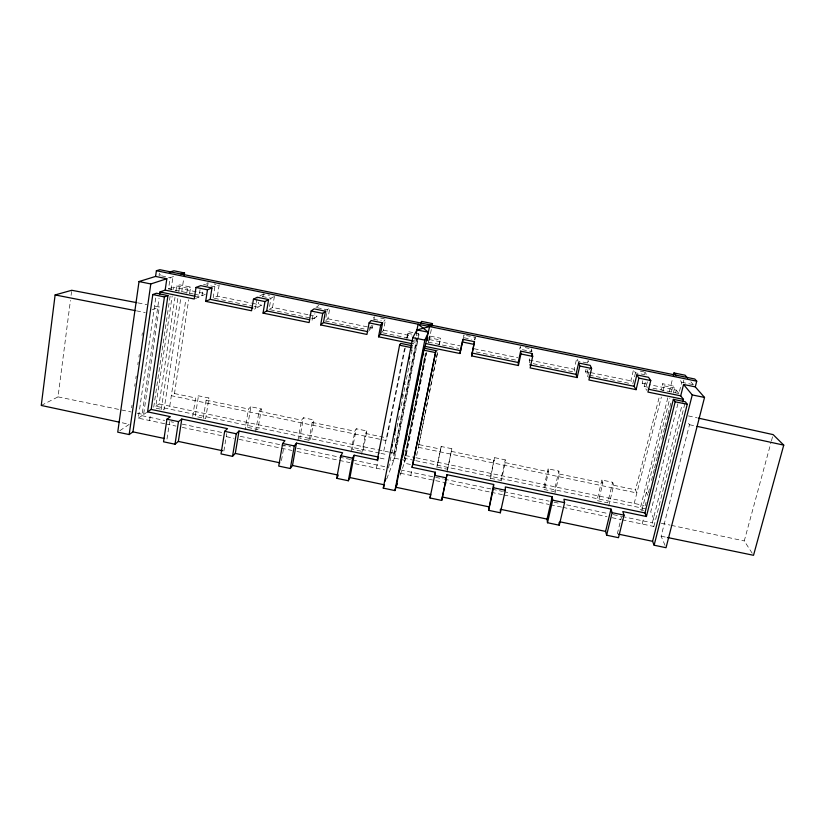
<?xml version="1.0" encoding="UTF-8"?>
<svg xmlns="http://www.w3.org/2000/svg" width="825" height="825" viewBox="0 0 825 825"><rect width="100%" height="100%" fill="white"/><g stroke="black" fill="none" stroke-linecap="round" stroke-linejoin="round"><path stroke-width="0.62" stroke-dasharray="4.12 3.09" d="M490.483 478.686L494.557 457.627L505.251 459.865L505.261 462.639L501.239 480.944M41.25 405.457L58.028 396.877L70.434 300.424M71.084 295.35L71.569 291.545M131.618 407.798L131.99 405.261M134.722 386.213L135.083 383.677M135.805 378.593L136.177 376.056M137.816 364.629L138.177 362.082M138.909 357.008L139.27 354.472M142.003 335.424L142.364 332.887M164.67 423.71L138.301 418.162L155.863 297.062M159.38 273.096L159.05 275.354L162.473 274.302M138.301 418.162L141.952 415.687L159.039 298.341M137.301 413.232L143.591 414.532L159.297 306.952L153.037 305.766M193.297 293.978L168.537 288.905L170.197 277.633L173.786 276.468M149.552 420.533L150.459 414.356M170.125 296.134L153.646 407.684L164.031 409.86L180.747 298.31M171.064 289.792L173.126 275.849M379.675 453.111L155.832 406.22L172.167 296M173.106 289.668L173.477 287.131L206.425 293.886M155.832 406.22L159.142 403.972L174.993 297.402M175.942 291.06L176.694 285.986L179.84 284.862L190.606 287.059L189.647 293.401M161.226 409.582L177.942 297.588M178.891 291.225L179.84 284.862M181.706 291.978L183.789 278.025M169.754 406.189L185.842 299.588M186.79 293.267L187.553 288.214L190.606 287.059M166.99 439.034L169.63 421.627M405.261 347.944L386.956 437.931L385.832 440.509L171.342 395.691L174.477 393.546L188.688 299.743M195.412 298.506L198.928 297.031L200.093 289.451M194.535 294.236L201.97 295.752L202.744 290.751M207.756 285.244L208.137 282.779L203.703 284.491L214.892 286.78L218.099 285.471M192.72 416.285L195.577 397.959L198.464 395.814L208.921 398.001L205.662 418.584L195.247 416.398L198.464 395.814M214.892 286.78L213.128 298.042L217.418 296.134L251.429 303.105M217.418 296.134L219.161 285.037L214.263 284.037M203.239 418.492L206.137 400.156L208.921 398.001M223.895 451.017L226.731 433.62M257.049 298.495L255.379 308.612L253.471 309.684M254.141 306.446L257.874 307.22L258.699 302.208M257.874 307.22L261.504 305.168L261.917 302.703M262.938 296.536L263.35 294.071L269.497 295.329M250.862 406.756L248.459 409.004L245.004 429.773L247.417 427.34L250.862 406.756L261.36 408.942L257.885 429.526L247.417 427.34M273.549 296.814L270.961 298.248L269.074 309.509L272.549 307.436L308.21 314.738M272.549 307.436L274.416 296.33M255.564 431.98L259.06 411.211L261.36 408.942M474.787 339.941L475.231 337.394L471.488 336.631M281.459 460.567L284.068 445.655M312.077 320.234L313.191 313.923M311.51 318.213L314.005 318.718L314.892 313.717M314.005 318.718L316.821 316.501L317.254 314.036M297.877 440.859L301.537 420.183L303.445 417.759L313.995 419.956L310.303 440.519L299.805 438.312L303.445 417.759M325.927 317.274L326.597 313.521M326.824 312.273L327.267 309.767L329.02 308.375M326.143 320.275L327.907 318.78L329.897 307.673M308.911 440.643L312.19 422.41L313.995 419.956M369.26 330.65L369.971 326.865M371.312 325.277L370.373 330.278L372.364 327.886L372.828 325.421M373.983 319.254L374.447 316.79L372.488 319.017M350.955 451.987L354.863 431.228L356.266 428.763L366.857 430.97L362.928 451.543L352.388 449.336L356.266 428.763M447.542 469.693L451.853 448.718L441.2 446.49L436.827 467.445M381.676 332.599L383.501 330.165L385.605 319.069M447.037 472.127L451.853 448.718M361.597 454.214L365.558 433.455L366.857 430.97M376.437 468.198L378.355 458.329M383.78 451.007L404.549 348.428M411.417 350.821L412.16 347.047M392.525 449.903L387.884 470.601M394.01 442.334L395.505 434.775M396.99 427.206L399.723 413.325M401.208 405.766L405.426 384.316M406.416 379.273L410.138 360.35M411.376 354.049L412.366 349.006M414.748 341.292L415.491 337.497M416.388 335.806L416.873 333.3M416.718 338.271L393.515 456.008L417.316 337.899M406.601 338.332L408.561 331.691L418.657 333.764L393.566 460.917L391.112 460.402M386.77 478.871L394.608 458.184L419.399 332.599M414.501 460.412L404.415 458.298L425.391 353.09M404.415 458.298L425.875 352.688M426.35 352.368L404.25 463.155L410.417 464.454M428.361 342.293L429.608 336.002L440.581 338.25L439.312 344.51M400.146 475.221L405.188 460.402L426.577 353.224M429.093 340.612L431.31 329.505M410.809 475.417L412.046 469.25M416.656 455.452L438.054 350.769M418.811 444.768L424.669 415.707M424.927 414.449L437.91 350.017M438.931 344.963L440.581 338.25M407.292 337.941L408.561 331.691M463.238 338.797L463.99 335.094L463.382 337.611L471.364 339.24M441.2 446.49L436.961 467.053L447.573 469.281M474.715 339.859L475.231 337.394M494.557 457.627L490.091 478.191L500.744 480.428L505.251 459.865M519.729 349.068L520.266 346.603L520.503 349.295L531.96 351.636L531.682 349.821M529.485 362.897L529.65 357.534M531.001 351.378L531.548 348.903M548.13 468.837L543.428 489.369L554.122 491.607L558.865 471.085L548.13 468.837L548.522 471.776L544.356 489.988M574.932 371.271L574.231 369.249L576.768 358.153M554.874 493.474L559.36 474.035L558.865 471.085M587.926 369.641L586.761 374.643L585.533 371.559L586.101 369.095M587.534 362.938L588.101 360.473L589.37 363.382M587.606 376.736L589.452 368.785M601.899 480.037L596.97 500.589L607.705 502.838L612.686 482.295L601.899 480.037L602.838 483.017L598.445 501.311M635.477 372.817L632.765 384.068L630.847 380.851L633.518 369.755L635.477 372.817L647.027 375.179L644.892 372.085L644.294 374.55M608.695 506.024L613.717 485.296L612.686 482.295M647.996 387.193L644.284 386.43L642.19 383.171L642.799 380.707M644.284 386.43L645.511 381.428M647.388 381.841L645.717 388.657L646.821 390.369M617.317 533.888L621.576 516.522M634.198 503.436L661.351 397.062M667.796 397.784L639.963 509.603L643.552 510.355M669.343 391.576L672.746 377.912M641.871 510.427L669.848 398.197M671.395 392.009L672.932 385.822L662.65 383.718L661.062 389.967M645.191 505.735L646.058 502.27M648.409 492.845L649.657 487.853M651.523 480.356L654.338 469.126M654.648 467.878L657.453 456.637M657.762 455.39L659.948 446.655M661.815 439.158L664.62 427.927M664.94 426.669L667.745 415.439M668.054 414.191L670.859 402.951M673.355 392.968L674.602 387.977L672.932 385.822M642.18 524.019L643.717 517.863M675.685 392.638L676.304 390.163L649.502 384.667M652.946 388.204L678.923 393.535L681.749 382.284L679.418 379.479M677.892 403.776L650.739 511.861L655.009 521.885M683.193 382.656L683.822 380.17M622.06 519.791L653.854 526.474L652.338 522.844L681.893 405.611M653.854 526.474L685.028 403.054M681.749 382.284L693.33 384.656L693.908 382.398M665.053 545.418L661.124 536.198L689.504 424.72L687.287 421.657M418.296 447.294L636.787 492.958L635.518 489.844L659.464 396.206M662.939 390.833L664.218 385.853L662.65 383.718M752.194 553.245L744.263 540.932L771.127 442.035M771.458 440.808L773.138 434.62M396.629 442.85L397.65 440.251M429.608 336.002L428.876 337.642L439.952 339.91M413.356 343.953L414.284 342.179M417.821 335.373L418.657 333.764M383.821 321.338L385.017 319.822M315.996 307.457L318.78 305.405M119.831 430.722L129.257 424.298L120.45 422.421M143.591 414.532L146.613 412.479M259.731 295.948L263.35 294.071M201.97 295.752L205.312 294.35M152.285 309.767L159.297 306.952M168.537 288.905L173.477 287.131M138.033 302.909L146.788 304.569M136.517 310.86L145.282 312.572M380.645 318.058L384.368 318.811M466.496 335.61L470.24 336.373M525.278 347.624L529.042 348.397M640.344 371.147L643.758 371.848M161.525 275.859L170.197 277.633M262.226 296.464L270.961 298.248M317.243 307.715L327.267 309.767M373.746 319.275L381.305 320.822M587.07 362.918L577.871 361.03L577.139 359.112M176.694 285.986L187.553 288.214M407.622 333.29L412.16 334.218M664.218 385.853L674.602 387.977M252.687 303.363L261.504 305.168M309.437 314.995L316.821 316.501M327.907 318.78L372.364 327.886M383.501 330.165L412.005 336.012M429.382 339.57L460.463 345.933M474.169 348.748L517.853 357.699M529.103 359.999L574.231 369.249M585.533 371.559L589.308 372.333M590.566 372.591L630.847 380.851M642.19 383.171L648.285 384.419M214.376 298.299L252.893 306.199M270.322 309.767L310.262 317.955M325.256 321.028L364.114 328.989M382.934 332.857L409.355 338.271M428.247 342.138L458.535 348.356M476.138 351.955L516.821 360.298M533.197 363.66L574.056 372.034M589.246 375.148L630.279 383.563M196.422 296.515L198.928 297.031M312.19 422.41L354.863 431.228M559.36 474.035L602.838 483.017M58.028 396.877L131.01 411.933M661.124 536.198L666.115 537.23M174.477 393.546L195.577 397.959M206.137 400.156L248.459 409.004M365.558 433.455L386.956 437.931M419.121 444.644L440.602 449.13M451.358 451.378L494.464 460.381M613.717 485.296L635.518 489.844M159.142 403.972L388.575 452.007M389.782 452.255L394.577 453.265M405.374 455.524L414.985 457.535M416.182 457.782L643.964 505.478M380.933 453.379L387.224 454.699M415.769 460.67L646.563 509.025M394.608 458.184L399.31 459.164M400.486 459.412L405.188 460.402M380.047 458.081L386.193 459.37M141.952 415.687L164.639 420.451M170.95 421.771L173.467 422.297M182.294 424.153L222.637 432.62M240.292 436.332L280.634 444.799M281.892 445.067L290.72 446.913M297.021 448.243L351.233 459.628M352.492 459.886L385.275 466.775M400.393 469.941L443.221 478.933M444.489 479.201L491.092 488.988M492.35 489.256L502.435 491.37M503.693 491.638L549.038 501.157M554.08 502.208L560.381 503.539M566.682 504.859L608.252 513.583M613.284 514.645L620.843 516.233M622.102 516.491L652.338 522.844M165.938 423.968L176.014 426.092M182.325 427.412L221.399 435.621M226.442 436.683L234.001 438.271M239.044 439.333L291.988 450.45M297.031 451.512L349.965 462.629M355.008 463.691L384.45 469.879M400.486 473.251L490.029 492.061M491.287 492.319L502.6 494.701M503.858 494.959L549.13 504.477M550.388 504.735L561.701 507.117M562.959 507.375L606.973 516.625M612.006 517.688L620.802 519.533M505.261 462.639L548.522 471.776M259.06 411.211L301.537 420.183M661.299 523.225L670.096 525.102M671.354 525.37L744.263 540.932M689.504 424.72L694.526 425.803M688.359 415.903L697.094 417.832M690.855 381.82L693.33 384.656M676.304 390.163L678.923 393.535M646.408 492.205L647.79 495.34"/><path stroke-width="1.24" d="M424.493 348.862L429.598 326.566L416.986 329.918L412.789 337.652L383.264 488.122L394.927 490.576L396.041 487.286L424.163 348.191L435.93 350.604L412.098 467.363L435.353 472.24L429.98 497.96L441.684 500.435L446.985 474.684L493.649 484.471L488.606 510.324L500.363 512.799L500.404 509.262L547.047 519.09L547.491 522.73L559.298 525.226L564.568 502.673L563.939 499.218L611.005 509.087L612.119 512.655L606.633 535.198L618.492 537.694L624.04 515.151L622.803 511.562L646.408 516.512L675.159 401.796L673.365 399.341L644.954 512.944L646.408 516.512M488.606 510.324L493.536 487.761L493.649 484.471M136.785 302.662L71.734 290.276L55.12 294.938L41.25 405.457L119.202 422.142M159.596 294.515L159.968 291.968L165.165 290.111L166.836 278.737L155.574 276.427L139.023 281.542L117.727 432.156L129.164 434.558L132.969 431.867L152.8 294.535L156.42 293.236L167.949 295.608L151.181 409.427L147.582 411.871L164.443 296.928L167.949 295.608M129.164 434.558L150.81 283.955L166.836 278.737M155.574 276.427L156.399 270.724L159.875 269.703L694.763 379.005L696.723 381.171L695.279 386.873L704.529 397.444L666.033 547.717L654.132 545.212L652.585 541.313L687.266 404.281L685.348 401.806L673.365 399.341M184.171 275.498L184.553 272.962L173.879 270.775L169.311 272.188M147.582 411.871L170.383 416.656L166.939 419.213L163.536 441.808L175.003 444.221L178.355 441.427L181.789 419.048L227.535 428.649L224.678 431.331L221.007 453.915L232.526 456.349L235.3 453.42L239.002 431.052L284.945 440.684L282.666 443.499L278.726 466.084L290.307 468.528L292.483 465.465L296.453 443.108L342.592 452.781L340.911 455.73L336.703 478.304L348.325 480.758L349.924 477.562L354.152 455.204L377.303 460.061L378.159 458.092M211.963 287.966L207.477 289.802L205.683 301.352L210.2 299.341L211.963 287.966L200.671 285.656L196.01 287.451L194.246 299.001L159.968 291.968M175.003 444.221L178.468 421.627L181.789 419.048M268.599 299.558L264.969 301.568L263.051 313.118L266.702 310.932L268.599 299.558L257.256 297.237L253.45 299.217L251.563 310.757L205.683 301.352M232.526 456.349L236.259 433.764L239.002 431.052M636.096 389.658L634.074 386.275L636.828 374.911L638.89 378.128L636.096 389.658L588.906 379.974L591.587 368.445L590.246 365.372L578.624 363L579.779 366.022L577.129 377.561L530.135 367.919L532.672 356.379L532.238 353.502L520.668 351.141L520.926 353.977L518.409 365.516L471.622 355.915L474.488 341.684L462.969 339.333L459.948 353.512L424.988 346.345M412.118 343.705L378.52 336.806L380.438 334.259L382.594 322.884L371.147 320.543L369.095 322.884L366.929 334.434L320.667 324.937L323.452 322.565L325.473 311.2L314.088 308.859L311.149 311.025L309.117 322.565L263.051 313.118M471.622 355.915L474.488 341.684M290.307 468.528L294.298 445.943L296.453 443.108M320.667 324.937L322.719 313.397L325.473 311.2M441.684 500.435L446.985 474.684M348.325 480.758L352.595 458.174L354.152 455.204M378.52 336.806L380.707 325.267L382.594 322.884M377.303 460.061L399.578 345.211L400.672 343.375L412.407 345.778M385.244 481.068L385.739 478.552M391.916 447.088L392.411 444.572M394.391 434.497L395.618 428.206M399.331 409.324L399.826 406.808M401.806 396.732L402.301 394.216M404.271 384.151L404.766 381.635M409.221 358.968L409.716 356.452M416.481 332.444L418.1 324.215L428.464 332.269L424.823 340.117L394.927 490.576M400.094 469.219L401.342 462.918M402.6 456.617L403.858 450.316M405.106 444.005L407.117 433.919M408.365 427.618L410.376 417.532M410.871 415.016L412.882 404.931M414.129 398.619L416.14 388.534M416.646 386.017L419.399 372.147M419.904 369.631L421.152 363.32M422.41 357.019L424.163 348.191M427.237 340.632L427.732 338.126M432.011 325.968L432.486 323.606L421.606 321.389L420.533 323.359M412.098 467.363L435.93 350.604M459.948 353.512L462.969 339.333M518.409 365.516L518.193 362.505L520.668 351.141M531.743 355.781L532.238 353.502M500.363 512.799L505.343 490.246L505.333 486.925L552.203 496.753L552.698 500.177L547.491 522.73M429.98 497.96L430.743 494.588L396.041 487.286M435.353 472.24L434.631 475.396L446.387 477.871M577.129 377.561L576.015 374.364L578.624 363M547.047 519.09L552.203 496.753M606.633 535.198L605.581 531.413L611.005 509.087M636.828 374.911L648.491 377.293L650.75 380.552L647.924 392.081L683.461 399.382L682.832 401.868M673.365 375.427L673.984 372.941L685.07 375.2L687.545 378.036M683.461 399.382L680.708 395.835L683.564 384.471L695.279 386.873M654.132 545.212L692.247 394.927L683.564 384.471M698.342 418.11L773.138 434.62L783.75 445.118L753.524 555.297L667.363 537.488M396.454 486.08L397.279 483.667M383.264 488.122L384.089 485.935M431.558 325.617L432.486 323.606M336.703 478.304L337.848 476.2M180.964 274.127L184.553 272.962M428.268 325.535L430.351 324.978M55.12 294.938L135.259 310.613M156.399 270.724L696.723 381.171M416.986 329.918L428.464 332.269M196.01 287.451L207.477 289.802M253.45 299.217L264.969 301.568M311.149 311.025L322.719 313.397M369.095 322.884L380.707 325.267M462.33 341.973L474.024 344.376M520.926 353.977L532.672 356.379M579.779 366.022L591.587 368.445M638.89 378.128L650.75 380.552M139.023 281.542L150.81 283.955M412.789 337.652L424.823 340.117M692.247 394.927L704.529 397.444M165.165 290.111L195.174 296.268M210.2 299.341L252.873 308.096M266.702 310.932L309.561 319.718M323.452 322.565L367.785 331.66M380.438 334.259L413.521 341.045M426.195 343.643L460.628 350.697M472.117 353.059L518.193 362.505M529.743 364.877L576.015 374.364M588.864 376.994L634.074 386.275M648.223 389.173L680.708 395.835M152.8 294.535L164.443 296.928M399.578 345.211L411.448 347.645M423.318 350.078L435.208 352.522M675.159 401.796L687.266 404.281M151.181 409.427L378.593 457.102M413.036 464.32L644.954 512.944M166.939 419.213L178.468 421.627M224.678 431.331L236.259 433.764M282.666 443.499L294.298 445.943M340.911 455.73L352.595 458.174M493.536 487.761L505.343 490.246M552.698 500.177L564.568 502.673M612.119 512.655L624.04 515.151M132.969 431.867L164.474 438.498M178.355 441.427L222.657 450.759M235.3 453.42L279.788 462.794M292.483 465.465L338.415 475.138M349.924 477.562L384.502 484.853M442.324 497.032L488.771 506.808M559.969 521.812L605.581 531.413M618.575 534.157L652.585 541.313M697.042 426.35L783.75 445.118M673.984 372.941L676.314 375.746M558.927 522.772L559.298 525.226"/></g></svg>
